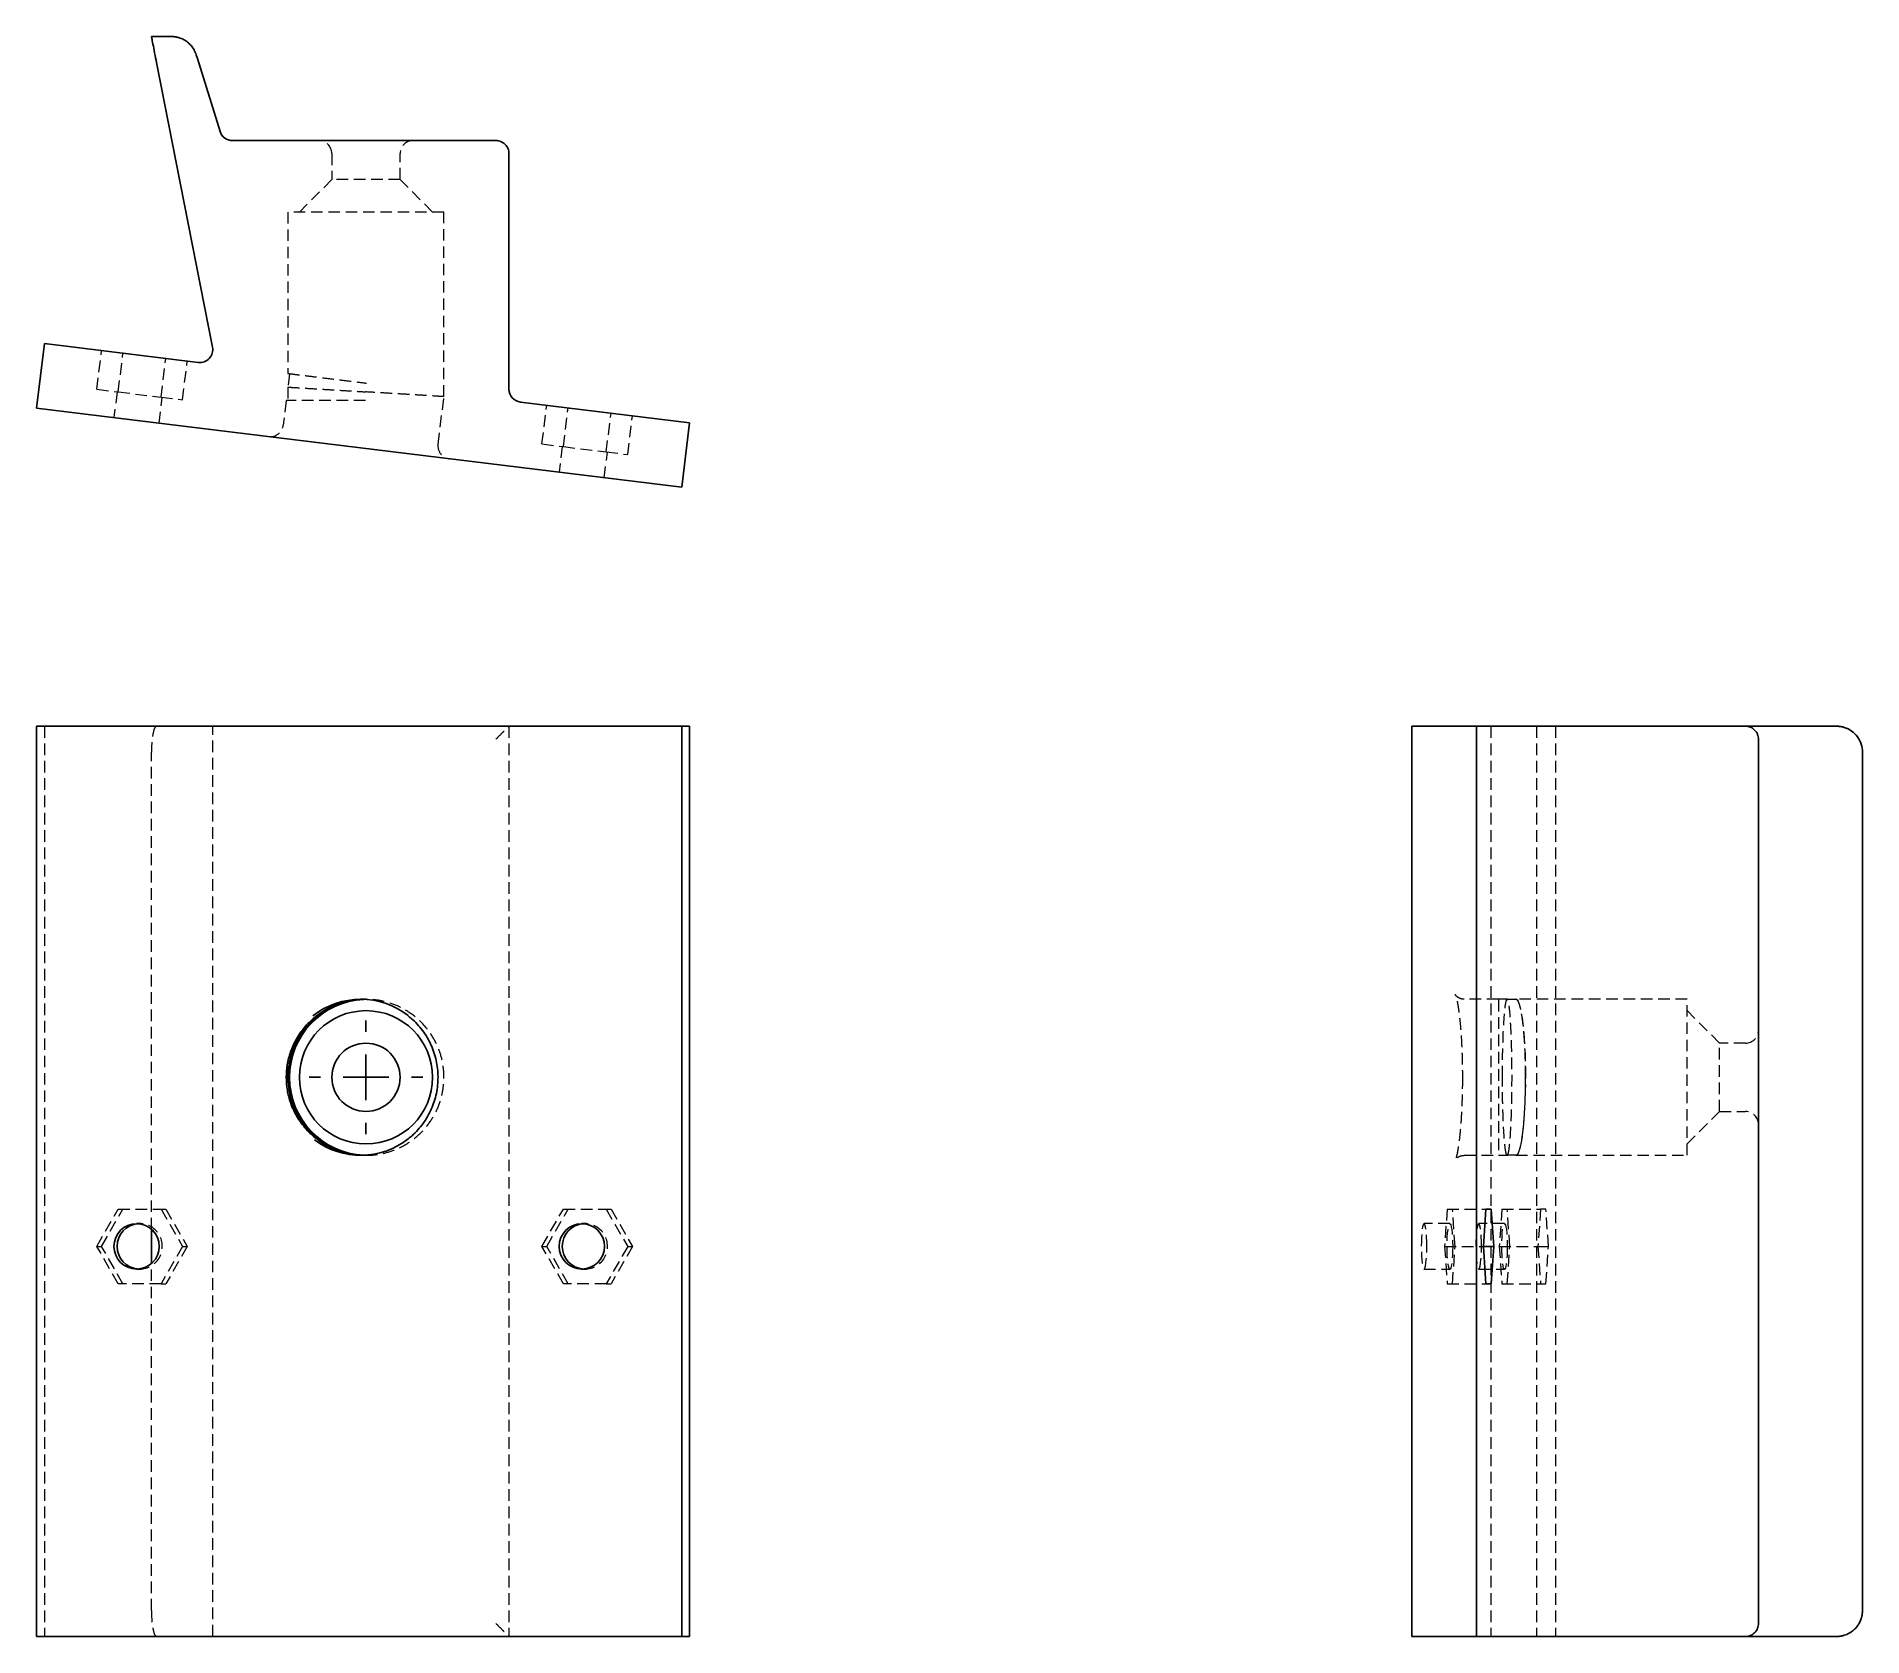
# Model space of a CAD drawing. Header units: millimetres. Extents: x 47 to 248, y 7 to 183.
import ezdxf

# ---------------------------------------------------------------- set-up
doc = ezdxf.new("R2010")
doc.units = ezdxf.units.MM
doc.linetypes.add('HIDDEN', pattern=[1.905, 1.27, -0.635])
doc.layers.add('10', color=7, linetype='Continuous')

# ---------------------------------------------------------------- blocks, each defined once
blk = doc.blocks.new('SW_CENTERMARKSYMBOL_0')
at = {"layer": '10', "color": 0}
for p, q in [((0, 5), (0, 6.25)), ((0, 0), (0, 2.5)), ((-5, 0), (-6.25, 0)), ((0, 0), (-2.5, 0)), ((0, 0), (0, -2.5)), ((0, 0), (2.5, 0)), ((5, 0), (6.25, 0)), ((0, -5), (0, -6.25))]:
    blk.add_line(p, q, dxfattribs=at)

msp = doc.modelspace()

# ---------------------------------------------------------------- linework, layer by layer
at = {"color": 7, "linetype": 'Continuous', "lineweight": 25}
for p, q in [((59.75, 182.76), (61.93, 182.76)), ((66.45, 148.65), (60.31, 179.9)), ((64.79, 180.33), (67.29, 172.33)), ((68.66, 171.33), (97.6, 171.33)), ((99.03, 144.03), (99.03, 169.9)), ((47.12, 141.94), (47.99, 149.03)), ((64.87, 146.96), (47.99, 149.03)), ((118.88, 140.33), (100.29, 142.61)), ((118.01, 133.24), (47.12, 141.94)), ((118.01, 133.24), (118.88, 140.33)), ((47.12, 107), (47.12, 7)), ((118.01, 107), (47.12, 107)), ((118.01, 7), (118.01, 107)), ((118.01, 107), (118.88, 107)), ((118.88, 7), (118.88, 107)), ((198.24, 7), (198.24, 107)), ((198.24, 107), (205.33, 107)), ((205.33, 7), (205.33, 107)), ((205.33, 107), (207.61, 107)), ((207.61, 107), (209.03, 107)), ((209.03, 107), (234.9, 107)), ((236.91, 107), (234.9, 107)), ((236.91, 107), (244.9, 107)), ((236.33, 105.57), (236.33, 8.43)), ((247.76, 104.14), (247.76, 9.86)), ((206.39, 53.96), (206.1, 49.86)), ((206.96, 53.96), (206.39, 53.96)), ((207.25, 49.86), (206.96, 53.96)), ((59.75, 47.98), (59.75, 51.73)), ((206.1, 49.86), (206.39, 45.75)), ((206.1, 49.86), (207.25, 49.86)), ((206.96, 45.75), (207.25, 49.86)), ((206.39, 45.75), (206.96, 45.75)), ((47.12, 7), (118.01, 7)), ((118.01, 7), (118.88, 7)), ((198.24, 7), (205.33, 7)), ((207.61, 7), (205.33, 7)), ((209.03, 7), (207.61, 7)), ((209.03, 7), (234.9, 7)), ((234.9, 7), (236.91, 7)), ((244.9, 7), (236.91, 7))]:
    msp.add_line(p, q, dxfattribs=at)
at = {"color": 7, "linetype": 'HIDDEN', "lineweight": 18}
for p, q in [((79.57, 169.9), (79.57, 167.05)), ((87.07, 167.05), (87.07, 169.9)), ((79.57, 167.05), (76, 163.48)), ((87.07, 167.05), (79.57, 167.05)), ((90.64, 163.48), (87.07, 167.05)), ((91.89, 163.48), (74.75, 163.48)), ((74.75, 163.48), (74.75, 145.74)), ((91.89, 143.2), (91.89, 163.48)), ((53.75, 144.01), (54.27, 148.26)), ((56.1, 143.72), (56.62, 147.97)), ((60.81, 143.14), (61.33, 147.39)), ((63.16, 142.85), (63.68, 147.1)), ((74.93, 145.72), (74.75, 144.25)), ((53.75, 144.01), (56.1, 143.72)), ((55.97, 143.73), (55.63, 140.9)), ((56.1, 143.72), (60.81, 143.14)), ((60.59, 140.29), (60.94, 143.12)), ((60.81, 143.14), (63.16, 142.85)), ((74.56, 142.76), (74.23, 140.05)), ((74.75, 144.25), (74.75, 142.76)), ((91.25, 137.96), (91.89, 143.2)), ((102.66, 138), (103.19, 142.25)), ((105.02, 137.71), (105.54, 141.96)), ((109.72, 137.13), (110.25, 141.39)), ((112.08, 136.84), (112.6, 141.1)), ((102.66, 138), (105.02, 137.71)), ((104.89, 137.73), (104.54, 134.89)), ((105.02, 137.71), (109.72, 137.13)), ((109.5, 134.28), (109.85, 137.12)), ((109.72, 137.13), (112.08, 136.84)), ((47.99, 107), (47.99, 7)), ((66.48, 7), (66.48, 107)), ((99.03, 107), (99.03, 7)), ((206.94, 107), (206.94, 7)), ((211.95, 107), (211.95, 7)), ((214.03, 107), (214.03, 7)), ((59.75, 51.73), (59.75, 104.14)), ((83.2, 77), (82.74, 77)), ((83.26, 77), (82.98, 76.98)), ((83.26, 77), (83.07, 76.99)), ((83.07, 76.98), (83.38, 77)), ((83.38, 77), (83.09, 76.99)), ((207.76, 77), (204.01, 77)), ((207.76, 77), (207.76, 76.99)), ((207.76, 76.94), (207.76, 59.92)), ((228.48, 77), (209.69, 77)), ((228.48, 59.86), (228.48, 77)), ((232.05, 72.18), (228.48, 75.75)), ((232.05, 64.68), (232.05, 72.18)), ((234.9, 72.18), (232.05, 72.18)), ((228.48, 61.11), (232.05, 64.68)), ((232.05, 64.68), (234.9, 64.68)), ((82.74, 59.86), (83.2, 59.86)), ((82.93, 59.88), (83.26, 59.86)), ((83.38, 59.86), (83.04, 59.88)), ((83.04, 59.86), (83.26, 59.86)), ((83.09, 59.86), (83.38, 59.86)), ((204.01, 59.86), (207.76, 59.86)), ((207.76, 59.86), (207.76, 59.86)), ((209.69, 59.86), (228.48, 59.86)), ((53.75, 49.86), (56.1, 53.96)), ((54.27, 49.86), (56.62, 53.96)), ((56.1, 53.96), (60.81, 53.96)), ((58.46, 52.36), (58.11, 52.36)), ((60.81, 53.96), (63.16, 49.86)), ((60.81, 53.96), (61.33, 53.96)), ((61.33, 53.96), (63.68, 49.86)), ((102.66, 49.86), (105.02, 53.96)), ((103.19, 49.86), (105.54, 53.96)), ((105.02, 53.96), (109.72, 53.96)), ((107.37, 52.36), (107.02, 52.36)), ((109.72, 53.96), (112.08, 49.86)), ((109.72, 53.96), (110.25, 53.96)), ((110.25, 53.96), (112.6, 49.86)), ((202.42, 52.36), (199.59, 52.36)), ((202.13, 53.96), (201.84, 49.86)), ((202.13, 53.96), (206.39, 53.96)), ((203, 49.86), (202.71, 53.96)), ((208.43, 52.36), (205.59, 52.36)), ((208.14, 53.96), (207.85, 49.86)), ((208.14, 53.96), (212.39, 53.96)), ((209.01, 49.86), (208.72, 53.96)), ((212.39, 53.96), (212.1, 49.86)), ((212.97, 53.96), (212.39, 53.96)), ((213.26, 49.86), (212.97, 53.96)), ((53.75, 49.86), (54.27, 49.86)), ((56.1, 45.75), (53.75, 49.86)), ((56.62, 45.75), (54.27, 49.86)), ((63.16, 49.86), (60.81, 45.75)), ((63.68, 49.86), (61.33, 45.75)), ((63.16, 49.86), (63.68, 49.86)), ((102.66, 49.86), (103.19, 49.86)), ((105.02, 45.75), (102.66, 49.86)), ((105.54, 45.75), (103.19, 49.86)), ((112.08, 49.86), (109.72, 45.75)), ((112.6, 49.86), (110.25, 45.75)), ((112.08, 49.86), (112.6, 49.86)), ((201.84, 49.86), (206.1, 49.86)), ((201.84, 49.86), (202.13, 45.75)), ((202.71, 45.75), (203, 49.86)), ((207.85, 49.86), (212.1, 49.86)), ((207.85, 49.86), (208.14, 45.75)), ((208.72, 45.75), (209.01, 49.86)), ((212.1, 49.86), (212.39, 45.75)), ((212.1, 49.86), (213.26, 49.86)), ((212.97, 45.75), (213.26, 49.86)), ((58.11, 47.36), (58.46, 47.36)), ((59.75, 9.86), (59.75, 47.98)), ((107.02, 47.36), (107.37, 47.36)), ((199.59, 47.36), (202.42, 47.36)), ((205.59, 47.36), (208.43, 47.36)), ((60.81, 45.75), (56.1, 45.75)), ((60.81, 45.75), (61.33, 45.75)), ((109.72, 45.75), (105.02, 45.75)), ((109.72, 45.75), (110.25, 45.75)), ((202.13, 45.75), (206.39, 45.75)), ((208.14, 45.75), (212.39, 45.75)), ((212.39, 45.75), (212.97, 45.75))]:
    msp.add_line(p, q, dxfattribs=at)
at = {"color": 7, "linetype": 'HIDDEN', "lineweight": 18, "flags": 128}
for points in [[(209.68, 77), (209.81, 76.93), (209.92, 76.76), (210.04, 76.47), (210.15, 76.07), (210.26, 75.57), (210.35, 74.97), (210.44, 74.29), (210.52, 73.53), (210.58, 72.7), (210.64, 71.81), (210.68, 70.88), (210.71, 69.91), (210.72, 68.92), (210.72, 67.93), (210.71, 66.95), (210.68, 65.98), (210.64, 65.05), (210.58, 64.16), (210.52, 63.33), (210.44, 62.57), (210.35, 61.88), (210.26, 61.29), (210.15, 60.79), (210.04, 60.39), (209.92, 60.1), (209.81, 59.92), (209.68, 59.86)], [(199.89, 49.86), (199.88, 50.38), (199.86, 50.87), (199.83, 51.33), (199.79, 51.72), (199.74, 52.02), (199.68, 52.24), (199.62, 52.34), (199.55, 52.34), (199.49, 52.24), (199.43, 52.02), (199.38, 51.72), (199.34, 51.33), (199.31, 50.87), (199.29, 50.38), (199.28, 49.86), (199.29, 49.34), (199.31, 48.84), (199.34, 48.39), (199.38, 48), (199.43, 47.69), (199.49, 47.48), (199.55, 47.37), (199.62, 47.37), (199.68, 47.48), (199.74, 47.69), (199.79, 48), (199.83, 48.39), (199.86, 48.84), (199.88, 49.34), (199.89, 49.86)], [(202.73, 49.86), (202.72, 49.34), (202.7, 48.84), (202.67, 48.39), (202.63, 48), (202.57, 47.69), (202.52, 47.48), (202.45, 47.37), (202.39, 47.37), (202.33, 47.48), (202.27, 47.69), (202.22, 48), (202.17, 48.39), (202.14, 48.84), (202.12, 49.34), (202.12, 49.86), (202.12, 50.38), (202.14, 50.87), (202.17, 51.33), (202.22, 51.72), (202.27, 52.02), (202.33, 52.24), (202.39, 52.34), (202.45, 52.34), (202.52, 52.24), (202.57, 52.02), (202.63, 51.72), (202.67, 51.33), (202.7, 50.87), (202.72, 50.38), (202.73, 49.86)], [(205.9, 49.86), (205.89, 50.38), (205.87, 50.87), (205.84, 51.33), (205.8, 51.72), (205.74, 52.02), (205.69, 52.24), (205.62, 52.34), (205.56, 52.34), (205.5, 52.24), (205.44, 52.02), (205.39, 51.72), (205.35, 51.33), (205.31, 50.87), (205.29, 50.38), (205.29, 49.86), (205.29, 49.34), (205.31, 48.84), (205.35, 48.39), (205.39, 48), (205.44, 47.69), (205.5, 47.48), (205.56, 47.37), (205.62, 47.37), (205.69, 47.48), (205.74, 47.69), (205.8, 48), (205.84, 48.39), (205.87, 48.84), (205.89, 49.34), (205.9, 49.86)], [(208.73, 49.86), (208.73, 49.34), (208.71, 48.84), (208.67, 48.39), (208.63, 48), (208.58, 47.69), (208.52, 47.48), (208.46, 47.37), (208.4, 47.37), (208.33, 47.48), (208.27, 47.69), (208.22, 48), (208.18, 48.39), (208.15, 48.84), (208.13, 49.34), (208.12, 49.86), (208.13, 50.38), (208.15, 50.87), (208.18, 51.33), (208.22, 51.72), (208.27, 52.02), (208.33, 52.24), (208.4, 52.34), (208.46, 52.34), (208.52, 52.24), (208.58, 52.02), (208.63, 51.72), (208.67, 51.33), (208.71, 50.87), (208.73, 50.38), (208.73, 49.86)]]:
    msp.add_lwpolyline(points, dxfattribs=at)
at = {"color": 7, "linetype": 'Continuous', "lineweight": 25}
for centre, radius in [((83.32, 68.43), 7.32), ((83.32, 68.43), 3.75), ((58.12, 49.86), 2.49), ((107.04, 49.86), 2.49)]:
    msp.add_circle(centre, radius, dxfattribs=at)
for centre, radius, start, end in [((68.66, 172.76), 1.43, 197.354, 270), ((65.05, 148.37), 1.43, 263, 11.113), ((100.46, 144.03), 1.43, 180, 263), ((83.32, 68.43), 8.57, 91.6746, 268.1158), ((83.49, 68.43), 8.57, 92.6845, 267.3155), ((82.74, 68.54), 8.46, 52.0345, 128.2778), ((82.74, 68.32), 8.46, 233.0714, 308.2006), ((58.47, 49.87), 2.49, 94.2331, 180.2177), ((107.38, 49.87), 2.49, 94.2331, 180.2177), ((58.47, 49.85), 2.49, 179.7823, 265.7669), ((107.38, 49.85), 2.49, 179.7823, 265.7669)]:
    msp.add_arc(centre, radius, start, end, dxfattribs=at)
at = {"color": 7, "linetype": 'HIDDEN', "lineweight": 18}
for centre, radius, start, end in [((78.14, 169.9), 1.43, 0, 90), ((88.5, 169.9), 1.43, 90, 180), ((72.81, 140.23), 1.43, 263, 353), ((92.66, 137.79), 1.43, 173, 263), ((234.9, 73.61), 1.43, 270, 0), ((234.9, 63.25), 1.43, 0, 90), ((58.44, 49.86), 2.5, 266.31, 93.69), ((107.36, 49.86), 2.5, 266.31, 93.69)]:
    msp.add_arc(centre, radius, start, end, dxfattribs=at)
at = {"color": 7, "linetype": 'Continuous', "lineweight": 25}
for points, knots in [([(60.31, 179.9), (60.24, 180.24), (60.17, 180.6), (60.03, 181.31), (59.97, 181.64), (59.86, 182.2), (59.82, 182.42), (59.76, 182.7), (59.75, 182.76), (59.75, 182.76)], [0, 0, 0, 0, 0.25, 0.25, 0.5, 0.5, 0.75, 0.75, 1, 1, 1, 1]), ([(61.93, 182.76), (61.99, 182.76), (62.09, 182.76), (62.24, 182.74), (62.38, 182.73), (62.5, 182.7), (62.61, 182.68), (62.71, 182.65), (62.93, 182.59), (63.24, 182.46), (63.64, 182.21), (63.98, 181.91), (64.25, 181.59), (64.43, 181.3), (64.56, 181.03), (64.63, 180.85), (64.66, 180.76)], [0, 0, 0, 0, 0.046543, 0.089624, 0.129241, 0.165395, 0.198087, 0.227315, 0.253081, 0.391573, 0.51443, 0.645407, 0.767434, 0.847032, 0.924504, 1, 1, 1, 1]), ([(97.6, 171.33), (97.77, 171.33), (97.95, 171.3), (98.3, 171.16), (98.47, 171.05), (98.75, 170.77), (98.86, 170.61), (99, 170.25), (99.03, 170.07), (99.03, 169.9)], [0, 0, 0, 0, 0.25, 0.25, 0.5, 0.5, 0.75, 0.75, 1, 1, 1, 1]), ([(236.33, 105.57), (236.33, 105.74), (236.3, 105.92), (236.16, 106.27), (236.05, 106.44), (235.77, 106.72), (235.61, 106.83), (235.25, 106.97), (235.07, 107), (234.9, 107)], [0, 0, 0, 0, 0.25, 0.25, 0.5, 0.5, 0.75, 0.75, 1, 1, 1, 1]), ([(244.9, 107), (244.96, 107), (245.06, 106.99), (245.2, 106.98), (245.34, 106.96), (245.46, 106.94), (245.57, 106.92), (245.67, 106.89), (245.73, 106.87), (245.76, 106.87)], [0, 0, 0, 0, 0.1834738, 0.3534097, 0.5098069, 0.652665, 0.7819834, 0.8977618, 1, 1, 1, 1]), ([(247.76, 104.14), (247.76, 104.44), (247.71, 104.74), (247.52, 105.32), (247.38, 105.59), (247.03, 106.07), (246.81, 106.29), (246.32, 106.64), (246.04, 106.78), (245.76, 106.87)], [0, 0, 0, 0, 0.25, 0.25, 0.5, 0.5, 0.75, 0.75, 1, 1, 1, 1]), ([(82.98, 76.98), (82.6, 76.96), (81.73, 76.92), (80.37, 76.57), (78.95, 75.94), (77.63, 75.04), (76.51, 73.92), (75.62, 72.63), (75, 71.25), (74.63, 69.83), (74.59, 68.89), (74.56, 68.43)], [0, 0, 0, 0, 0.085482, 0.19792, 0.314898, 0.434673, 0.555244, 0.672447, 0.786602, 0.896172, 1, 1, 1, 1]), ([(87.92, 75.2), (88.05, 75.1), (88.42, 74.82), (88.97, 74.28), (89.55, 73.58), (90.05, 72.82), (90.47, 72.01), (90.81, 71.17), (91.05, 70.29), (91.2, 69.39), (91.25, 68.48), (91.21, 67.56), (91.07, 66.66), (90.84, 65.78), (90.51, 64.93), (90.1, 64.12), (89.61, 63.35), (89.03, 62.65), (88.48, 62.08), (88.1, 61.79), (87.95, 61.68)], [0, 0, 0, 0, 0.031168, 0.089575, 0.147969, 0.206349, 0.264717, 0.323072, 0.381417, 0.439754, 0.498084, 0.556411, 0.614736, 0.673062, 0.731392, 0.789727, 0.848072, 0.906426, 0.964793, 1, 1, 1, 1]), ([(74.56, 68.43), (74.59, 67.96), (74.63, 67), (75.02, 65.56), (75.66, 64.15), (76.57, 62.86), (77.71, 61.75), (79.02, 60.87), (80.42, 60.27), (81.74, 59.93), (82.58, 59.9), (82.93, 59.88)], [0, 0, 0, 0, 0.106148, 0.218249, 0.335068, 0.454958, 0.575975, 0.693926, 0.80907, 0.919764, 1, 1, 1, 1]), ([(236.33, 8.43), (236.33, 8.26), (236.3, 8.08), (236.16, 7.73), (236.05, 7.56), (235.77, 7.28), (235.61, 7.17), (235.25, 7.03), (235.07, 7), (234.9, 7)], [0, 0, 0, 0, 0.25, 0.25, 0.5, 0.5, 0.75, 0.75, 1, 1, 1, 1]), ([(247.76, 9.86), (247.76, 9.81), (247.76, 9.7), (247.74, 9.55), (247.73, 9.42), (247.7, 9.29), (247.68, 9.18), (247.65, 9.08), (247.59, 8.87), (247.46, 8.55), (247.21, 8.15), (246.91, 7.81), (246.59, 7.55), (246.3, 7.36), (246.03, 7.23), (245.85, 7.17), (245.76, 7.13)], [0, 0, 0, 0, 0.046543, 0.089624, 0.129241, 0.165395, 0.198087, 0.227315, 0.253081, 0.391573, 0.51443, 0.645407, 0.767434, 0.847032, 0.924504, 1, 1, 1, 1]), ([(245.76, 7.13), (245.7, 7.12), (245.59, 7.08), (245.39, 7.04), (245.16, 7.01), (244.99, 7.01), (244.9, 7)], [0, 0, 0, 0, 0.187818, 0.417097, 0.687827, 1, 1, 1, 1])]:
    msp.add_open_spline(points, degree=3, knots=knots, dxfattribs=at)
msp.add_open_spline([(64.66, 180.76), (64.7, 180.62), (64.75, 180.47), (64.79, 180.33)], degree=3, dxfattribs=at)
at = {"color": 7, "linetype": 'HIDDEN', "lineweight": 18}
for points, knots in [([(74.75, 145.74), (74.75, 145.74), (74.79, 145.74), (74.99, 145.71), (75.14, 145.7), (75.56, 145.64), (75.83, 145.61), (76.48, 145.53), (76.86, 145.49), (77.7, 145.38), (78.17, 145.32), (79.15, 145.2), (79.67, 145.14), (80.74, 145.01), (81.28, 144.94), (82.34, 144.81), (82.87, 144.75), (83.38, 144.68)], [0, 0, 0, 0, 0.125, 0.125, 0.25, 0.25, 0.375, 0.375, 0.5, 0.5, 0.625, 0.625, 0.75, 0.75, 0.875, 0.875, 1, 1, 1, 1]), ([(83.26, 142.76), (82.75, 142.76), (82.22, 142.76), (81.14, 142.76), (80.6, 142.76), (79.53, 142.76), (79, 142.76), (78.01, 142.76), (77.54, 142.76), (76.69, 142.76), (76.31, 142.76), (75.66, 142.76), (75.39, 142.76), (74.96, 142.76), (74.81, 142.76), (74.61, 142.76), (74.56, 142.76), (74.56, 142.76)], [0, 0, 0, 0, 0.125, 0.125, 0.25, 0.25, 0.375, 0.375, 0.5, 0.5, 0.625, 0.625, 0.75, 0.75, 0.875, 0.875, 1, 1, 1, 1]), ([(74.75, 144.25), (74.75, 144.25), (74.84, 144.24), (75.18, 144.22), (75.44, 144.21), (76.07, 144.17), (76.45, 144.14), (77.27, 144.09), (77.72, 144.07), (78.63, 144.01), (79.1, 143.98), (80.02, 143.93), (80.48, 143.9), (81.36, 143.84), (81.78, 143.82), (82.58, 143.77), (82.96, 143.75), (83.32, 143.72)], [0, 0, 0, 0, 0.125, 0.125, 0.25, 0.25, 0.375, 0.375, 0.5, 0.5, 0.625, 0.625, 0.75, 0.75, 0.875, 0.875, 1, 1, 1, 1]), ([(91.89, 143.2), (91.89, 143.2), (91.84, 143.2), (91.65, 143.21), (91.5, 143.22), (91.08, 143.25), (90.81, 143.27), (90.17, 143.3), (89.8, 143.33), (88.96, 143.38), (88.5, 143.41), (87.52, 143.47), (87, 143.5), (85.95, 143.56), (85.41, 143.6), (84.35, 143.66), (83.82, 143.69), (83.32, 143.72)], [0, 0, 0, 0, 0.125, 0.125, 0.25, 0.25, 0.375, 0.375, 0.5, 0.5, 0.625, 0.625, 0.75, 0.75, 0.875, 0.875, 1, 1, 1, 1]), ([(60.31, 107), (60.24, 107), (60.17, 106.94), (60.03, 106.66), (59.97, 106.44), (59.86, 105.88), (59.82, 105.54), (59.76, 104.84), (59.75, 104.48), (59.75, 104.14)], [0, 0, 0, 0, 0.25, 0.25, 0.5, 0.5, 0.75, 0.75, 1, 1, 1, 1]), ([(97.6, 105.57), (97.77, 105.74), (97.95, 105.92), (98.3, 106.27), (98.47, 106.44), (98.75, 106.72), (98.86, 106.83), (99, 106.97), (99.03, 107), (99.03, 107)], [0, 0, 0, 0, 0.25, 0.25, 0.5, 0.5, 0.75, 0.75, 1, 1, 1, 1]), ([(91.89, 68.43), (91.89, 68.93), (91.84, 69.46), (91.65, 70.52), (91.5, 71.06), (91.08, 72.11), (90.81, 72.63), (90.17, 73.61), (89.8, 74.07), (88.96, 74.91), (88.5, 75.28), (87.52, 75.92), (87, 76.19), (85.95, 76.61), (85.41, 76.76), (84.35, 76.95), (83.82, 77), (83.32, 77)], [0, 0, 0, 0, 0.125, 0.125, 0.25, 0.25, 0.375, 0.375, 0.5, 0.5, 0.625, 0.625, 0.75, 0.75, 0.875, 0.875, 1, 1, 1, 1]), ([(204.01, 77.01), (203.96, 77.01), (203.79, 77), (203.54, 77.08), (203.29, 77.21), (203.14, 77.34), (203.05, 77.45), (203.02, 77.51), (203.02, 77.51), (203.05, 77.44), (203.1, 77.29), (203.16, 77.04), (203.24, 76.7), (203.32, 76.25), (203.4, 75.71), (203.48, 75.08), (203.55, 74.37), (203.62, 73.6), (203.68, 72.77), (203.72, 71.89), (203.76, 70.98), (203.78, 70.03), (203.79, 69.18), (203.8, 68.64), (203.8, 68.43)], [0, 0, 0, 0, 0.013275, 0.04318, 0.070847, 0.097239, 0.123906, 0.152234, 0.184007, 0.220575, 0.262591, 0.309874, 0.361568, 0.416551, 0.473802, 0.532559, 0.592303, 0.652702, 0.713539, 0.774675, 0.836014, 0.897489, 0.959052, 1, 1, 1, 1]), ([(208.2, 68.43), (208.2, 68.93), (208.2, 69.46), (208.21, 70.52), (208.22, 71.06), (208.25, 72.11), (208.27, 72.63), (208.3, 73.61), (208.33, 74.07), (208.38, 74.91), (208.41, 75.28), (208.47, 75.92), (208.5, 76.19), (208.56, 76.61), (208.6, 76.76), (208.66, 76.95), (208.69, 77), (208.72, 77)], [0, 0, 0, 0, 0.125, 0.125, 0.25, 0.25, 0.375, 0.375, 0.5, 0.5, 0.625, 0.625, 0.75, 0.75, 0.875, 0.875, 1, 1, 1, 1]), ([(208.72, 59.86), (208.75, 59.86), (208.77, 59.88), (208.82, 59.99), (208.84, 60.07), (208.9, 60.33), (208.93, 60.5), (208.98, 60.95), (209.01, 61.23), (209.07, 61.91), (209.09, 62.32), (209.14, 63.26), (209.17, 63.8), (209.21, 64.99), (209.22, 65.64), (209.24, 67), (209.25, 67.71), (209.25, 69.14), (209.24, 69.86), (209.22, 71.22), (209.21, 71.87), (209.17, 73.05), (209.14, 73.59), (209.09, 74.54), (209.07, 74.94), (209.01, 75.63), (208.98, 75.91), (208.93, 76.36), (208.9, 76.53), (208.84, 76.78), (208.82, 76.87), (208.77, 76.98), (208.75, 77), (208.72, 77)], [0, 0, 0, 0, 0.0625, 0.0625, 0.125, 0.125, 0.1875, 0.1875, 0.25, 0.25, 0.3125, 0.3125, 0.375, 0.375, 0.4375, 0.4375, 0.5, 0.5, 0.5625, 0.5625, 0.625, 0.625, 0.6875, 0.6875, 0.75, 0.75, 0.8125, 0.8125, 0.875, 0.875, 0.9375, 0.9375, 1, 1, 1, 1]), ([(210.74, 68.43), (210.74, 68.93), (210.74, 69.46), (210.71, 70.53), (210.7, 71.07), (210.64, 72.12), (210.61, 72.64), (210.53, 73.63), (210.49, 74.09), (210.38, 74.93), (210.32, 75.3), (210.2, 75.94), (210.14, 76.21), (210.01, 76.62), (209.94, 76.77), (209.81, 76.96), (209.75, 77), (209.68, 77)], [0, 0, 0, 0, 0.125, 0.125, 0.25, 0.25, 0.375, 0.375, 0.5, 0.5, 0.625, 0.625, 0.75, 0.75, 0.875, 0.875, 1, 1, 1, 1]), ([(74.75, 68.43), (74.75, 68.9), (74.76, 69.47), (74.91, 70.01), (74.93, 70.1)], [0, 0, 0, 0, 0.832191, 1, 1, 1, 1]), ([(83.32, 59.86), (83.82, 59.86), (84.35, 59.9), (85.41, 60.1), (85.95, 60.25), (87, 60.67), (87.52, 60.93), (88.5, 61.57), (88.96, 61.95), (89.8, 62.79), (90.17, 63.25), (90.81, 64.23), (91.08, 64.75), (91.5, 65.8), (91.65, 66.34), (91.84, 67.4), (91.89, 67.92), (91.89, 68.43)], [0, 0, 0, 0, 0.125, 0.125, 0.25, 0.25, 0.375, 0.375, 0.5, 0.5, 0.625, 0.625, 0.75, 0.75, 0.875, 0.875, 1, 1, 1, 1]), ([(203.8, 68.43), (203.8, 68.26), (203.8, 67.77), (203.78, 66.96), (203.76, 66.01), (203.73, 65.08), (203.68, 64.2), (203.63, 63.35), (203.56, 62.57), (203.49, 61.84), (203.41, 61.19), (203.32, 60.62), (203.24, 60.14), (203.16, 59.78), (203.09, 59.54), (203.04, 59.39), (203.01, 59.34), (203.02, 59.36), (203.08, 59.44), (203.19, 59.57), (203.39, 59.71), (203.67, 59.83), (203.89, 59.85), (204.01, 59.85)], [0, 0, 0, 0, 0.032392, 0.09401, 0.155615, 0.217154, 0.278588, 0.339866, 0.400917, 0.461644, 0.521899, 0.581455, 0.63995, 0.6968, 0.744665, 0.787786, 0.825409, 0.857941, 0.886875, 0.9142, 0.941492, 0.969755, 1, 1, 1, 1]), ([(208.72, 59.86), (208.69, 59.86), (208.66, 59.9), (208.6, 60.1), (208.56, 60.25), (208.5, 60.67), (208.47, 60.93), (208.41, 61.57), (208.38, 61.95), (208.33, 62.79), (208.3, 63.25), (208.27, 64.23), (208.25, 64.75), (208.22, 65.8), (208.21, 66.34), (208.2, 67.4), (208.2, 67.92), (208.2, 68.43)], [0, 0, 0, 0, 0.125, 0.125, 0.25, 0.25, 0.375, 0.375, 0.5, 0.5, 0.625, 0.625, 0.75, 0.75, 0.875, 0.875, 1, 1, 1, 1]), ([(209.68, 59.86), (209.75, 59.85), (209.81, 59.9), (209.94, 60.09), (210.01, 60.23), (210.14, 60.65), (210.2, 60.91), (210.32, 61.55), (210.38, 61.93), (210.49, 62.77), (210.53, 63.23), (210.61, 64.21), (210.64, 64.73), (210.7, 65.79), (210.71, 66.33), (210.74, 67.4), (210.74, 67.92), (210.74, 68.43)], [0, 0, 0, 0, 0.125, 0.125, 0.25, 0.25, 0.375, 0.375, 0.5, 0.5, 0.625, 0.625, 0.75, 0.75, 0.875, 0.875, 1, 1, 1, 1]), ([(59.75, 9.86), (59.75, 9.52), (59.76, 9.16), (59.82, 8.46), (59.86, 8.12), (59.97, 7.56), (60.03, 7.34), (60.17, 7.06), (60.24, 7), (60.31, 7)], [0, 0, 0, 0, 0.25, 0.25, 0.5, 0.5, 0.75, 0.75, 1, 1, 1, 1]), ([(97.6, 8.43), (97.77, 8.26), (97.95, 8.08), (98.3, 7.73), (98.47, 7.56), (98.75, 7.28), (98.86, 7.17), (99, 7.03), (99.03, 7), (99.03, 7)], [0, 0, 0, 0, 0.25, 0.25, 0.5, 0.5, 0.75, 0.75, 1, 1, 1, 1])]:
    msp.add_open_spline(points, degree=3, knots=knots, dxfattribs=at)
for points in [[(83.32, 77), (83.3, 77), (83.28, 77), (83.26, 77)], [(208.72, 77), (208.4, 77), (208.08, 77), (207.76, 77)], [(208.72, 77), (209.04, 77), (209.36, 77), (209.68, 77)], [(83.26, 59.86), (83.28, 59.86), (83.3, 59.86), (83.32, 59.86)], [(207.76, 59.86), (208.08, 59.86), (208.4, 59.86), (208.72, 59.86)], [(209.68, 59.86), (209.36, 59.86), (209.04, 59.86), (208.72, 59.86)]]:
    msp.add_open_spline(points, degree=3, dxfattribs=at)

# ---------------------------------------------------------------- block references
at = {"layer": '10'}
msp.add_blockref('SW_CENTERMARKSYMBOL_0', (83.32, 68.43), dxfattribs=at)

doc.saveas('drawing.dxf')
